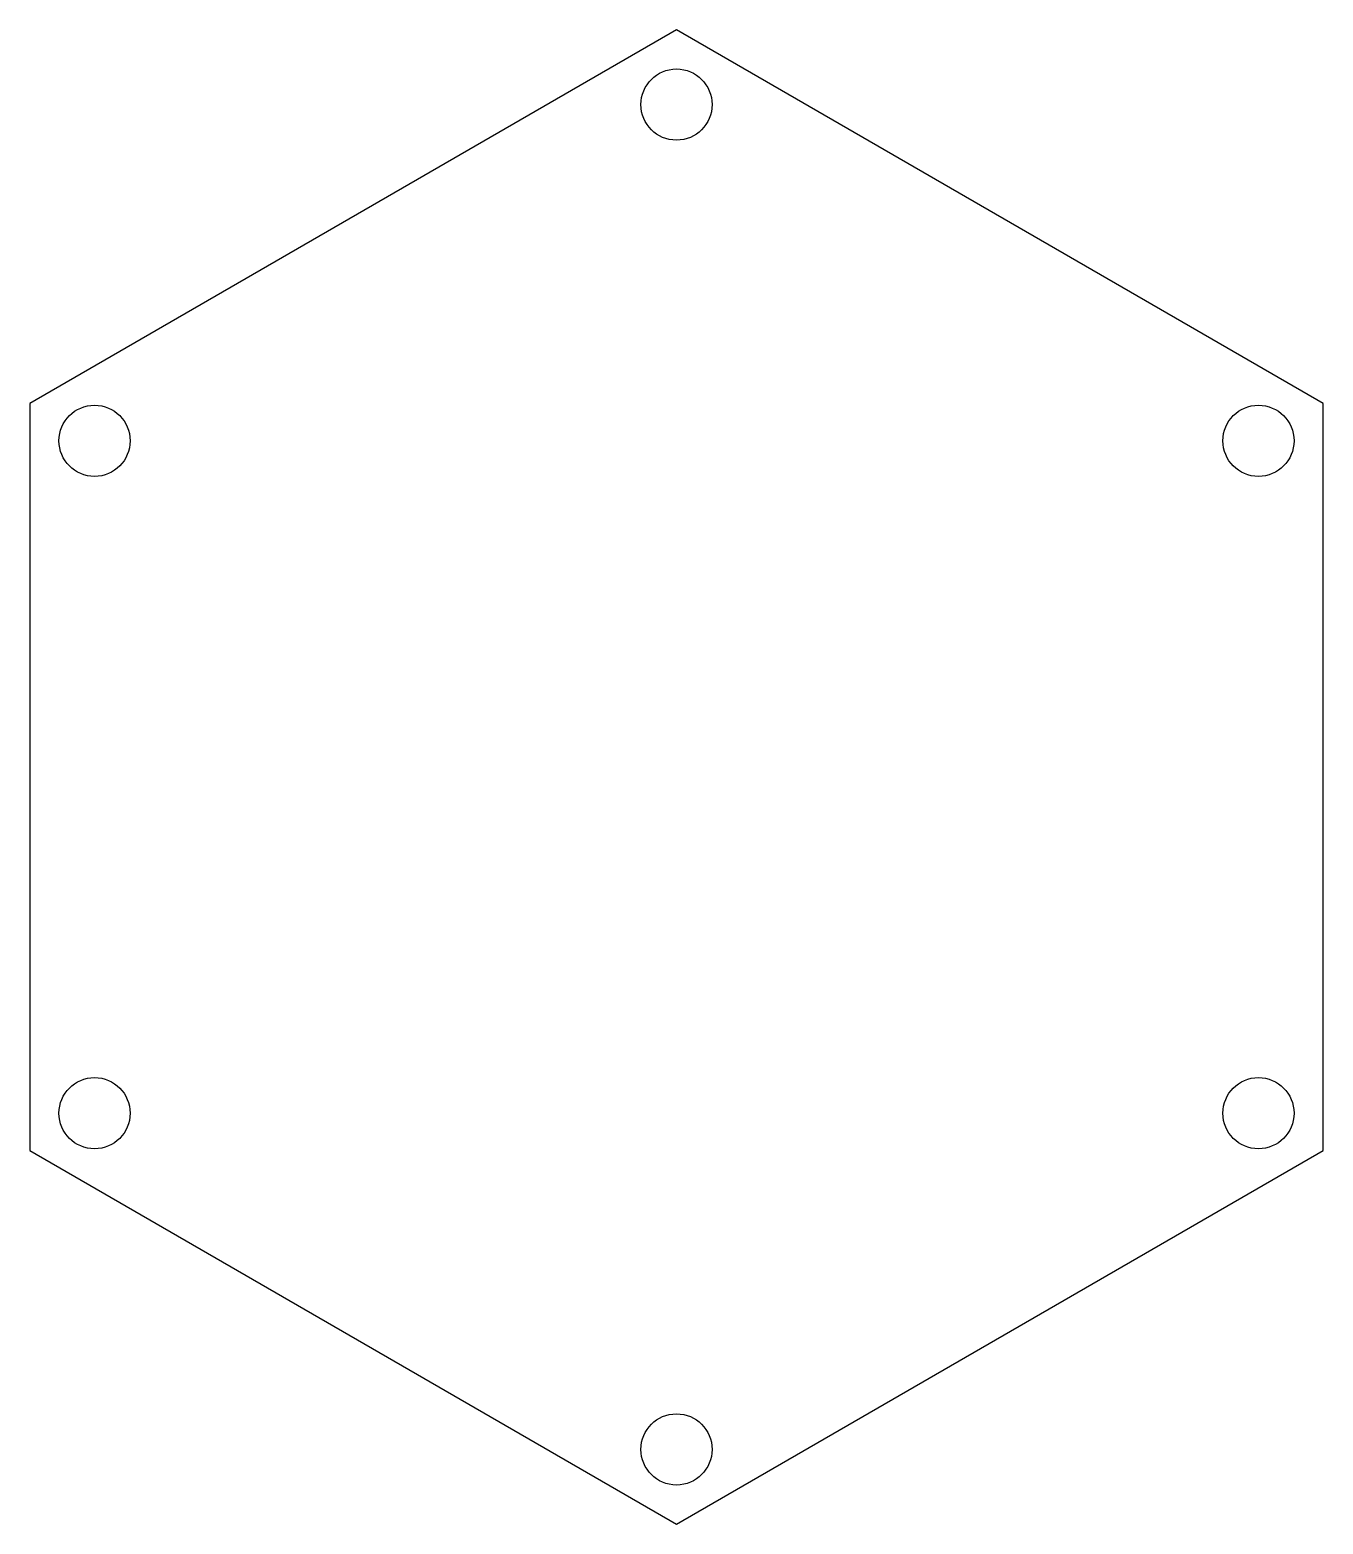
# Model space of a CAD drawing. Extents: x -20 to 20, y -23.1 to 23.1.
import ezdxf

# ---------------------------------------------------------------- set-up
doc = ezdxf.new("R2010")
doc.units = 0
doc.header["$MEASUREMENT"] = 0
doc.layers.add('VISIBLE', color=7, linetype='CONTINUOUS')

msp = doc.modelspace()

# ---------------------------------------------------------------- linework, layer by layer
at = {"layer": 'VISIBLE'}
for p, q in [((0, 23.094), (-20, 11.547)), ((20, 11.547), (0, 23.094)), ((-20, 11.547), (-20, -11.547)), ((20, -11.547), (20, 11.547)), ((-20, -11.547), (0, -23.094)), ((0, -23.094), (20, -11.547))]:
    msp.add_line(p, q, dxfattribs=at)
for centre in [(0, 20.785), (-18, 10.392), (18, 10.392), (-18, -10.392), (18, -10.392), (0, -20.785)]:
    msp.add_circle(centre, 1.1, dxfattribs=at)

doc.saveas('drawing.dxf')
